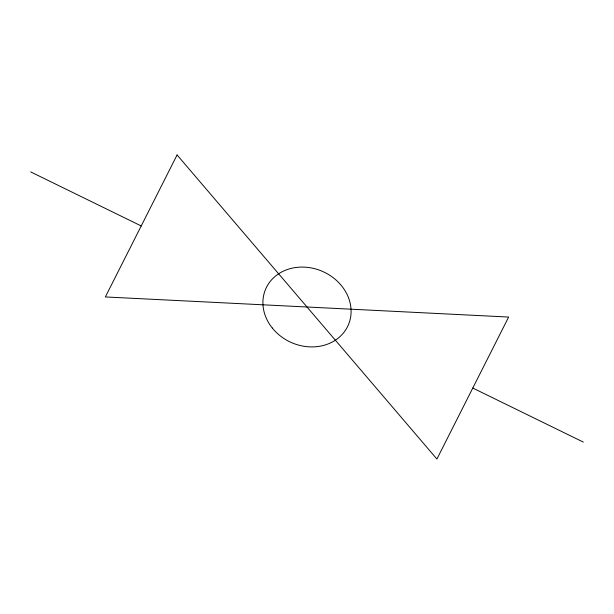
<?xml version="1.0" encoding="UTF-8"?>
<svg xmlns="http://www.w3.org/2000/svg" width="614" height="614" viewBox="0 0 614 614"><rect width="100%" height="100%" fill="white"/><g stroke="black" fill="none" stroke-linecap="round" stroke-linejoin="round"><path stroke-width="0.92" d="M30.7 171.912L141.22 225.952M472.78 388.048L583.3 442.088M177.085 154.951L105.355 296.946L508.645 317.054L436.915 459.049L177.085 154.951M272.271 327.991A45.06 38.828 23.9 0 0 347.9 325.904A45.06 38.828 23.9 0 0 300.822 267.098A45.06 38.828 23.9 0 0 272.271 327.991"/></g></svg>
